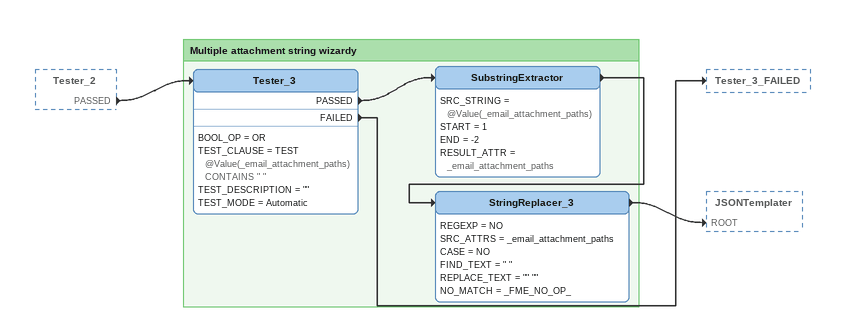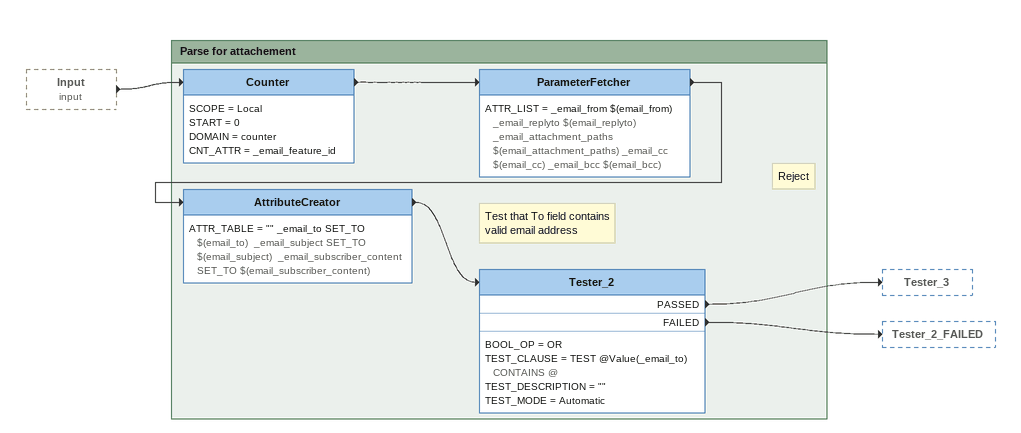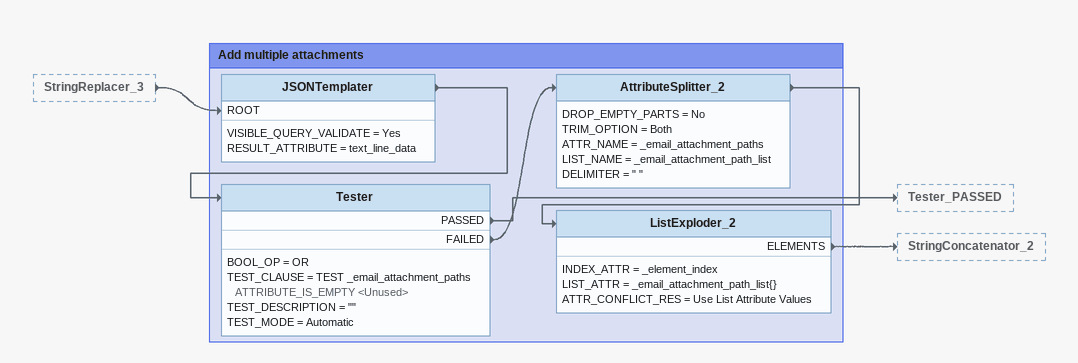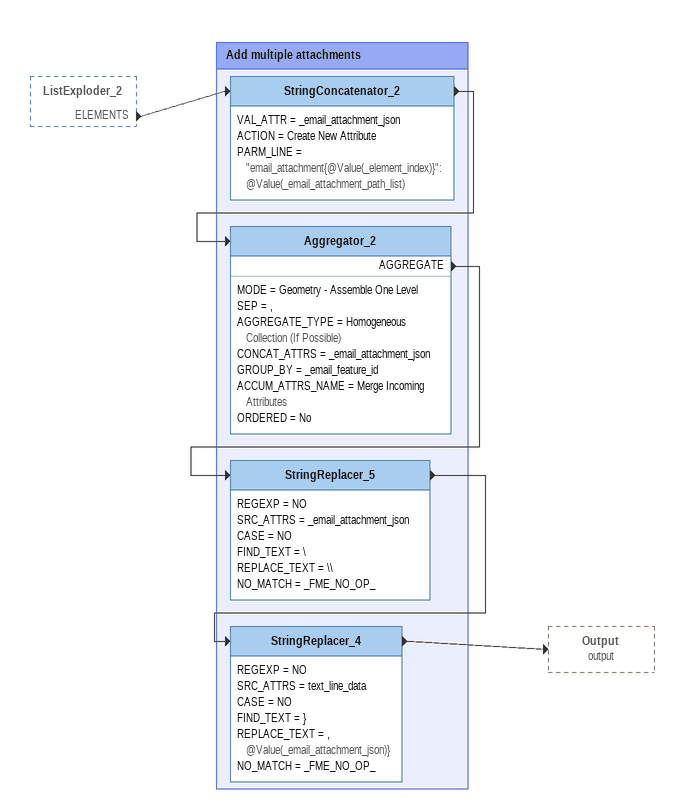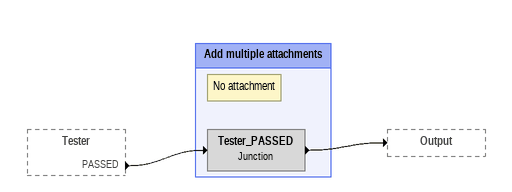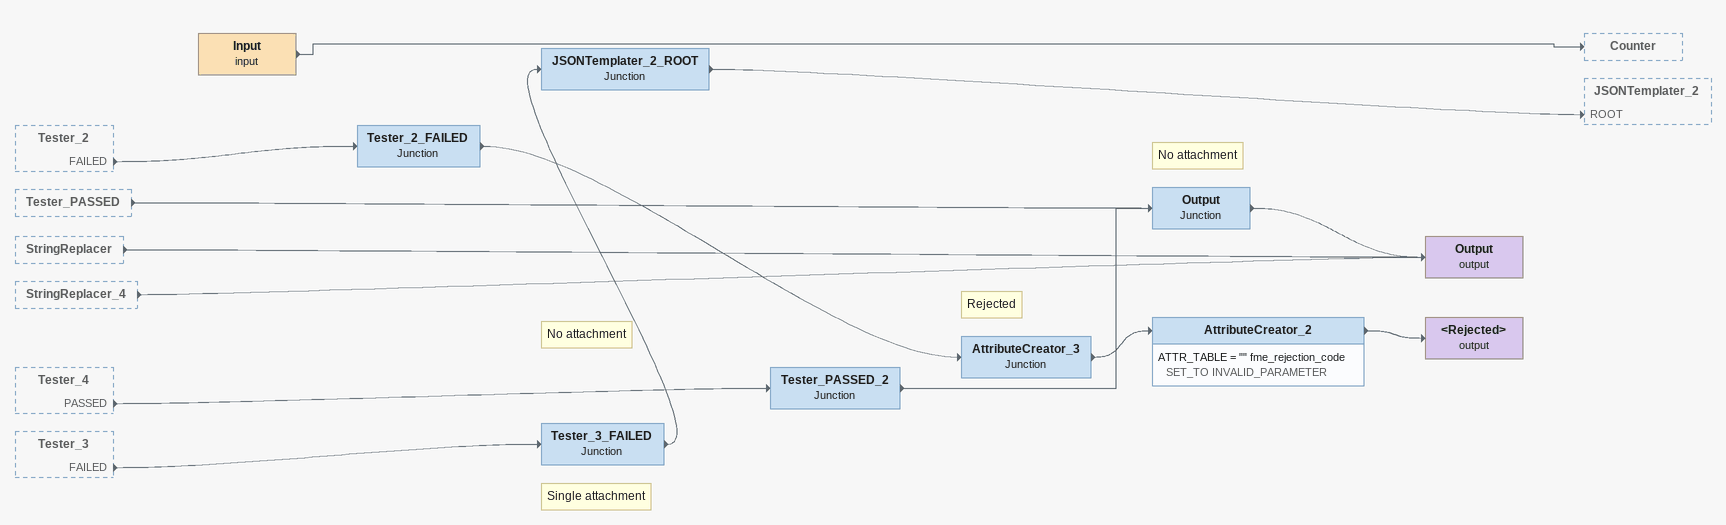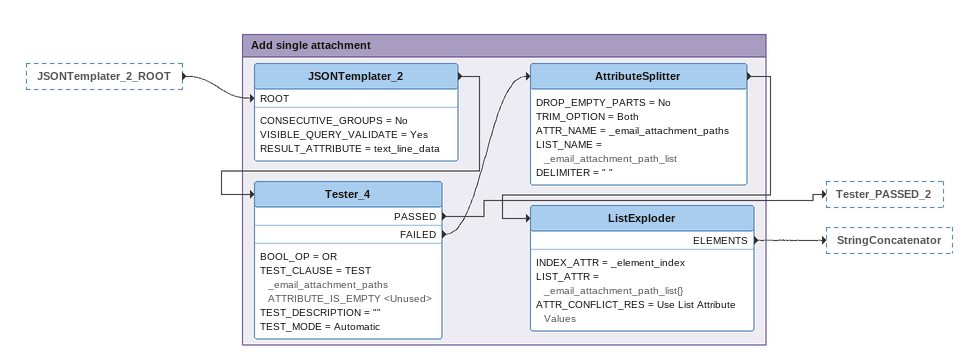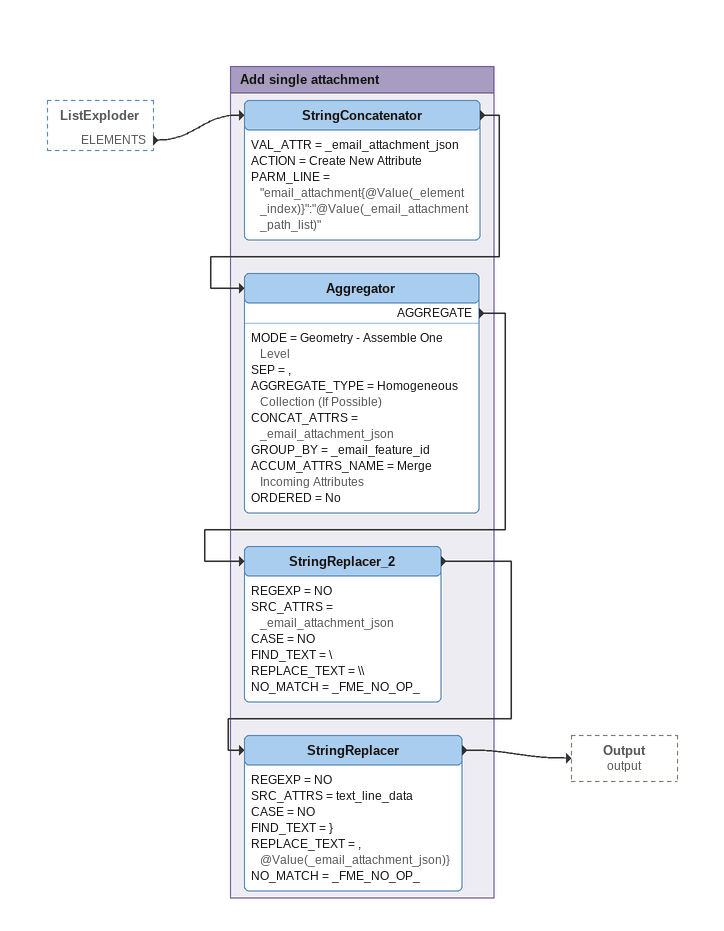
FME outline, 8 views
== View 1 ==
Tester_2 [outside]
    PASSED -> Tester_3

Bookmark: Multiple attachment string wizardy
Tester_3
    BOOL_OP = OR
    TEST_CLAUSE = TEST @Value(_email_attachment_paths) CONTAINS " "
    TEST_DESCRIPTION = ""
    TEST_MODE = Automatic
    PASSED -> SubstringExtractor
    FAILED -> Tester_3_FAILED
SubstringExtractor
    SRC_STRING = @Value(_email_attachment_paths)
    START = 1
    END = -2
    RESULT_ATTR = _email_attachment_paths
    -> StringReplacer_3
StringReplacer_3
    REGEXP = NO
    SRC_ATTRS = _email_attachment_paths
    CASE = NO
    FIND_TEXT = " "
    REPLACE_TEXT = "" ""
    NO_MATCH = _FME_NO_OP_
    -> JSONTemplater [ROOT]

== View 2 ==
Input (input) [outside]
    -> Counter

Bookmark: Parse for attachement
Counter
    SCOPE = Local
    START = 0
    DOMAIN = counter
    CNT_ATTR = _email_feature_id
    -> ParameterFetcher
ParameterFetcher
    ATTR_LIST = _email_from $(email_from) _email_replyto $(email_replyto) _email_attachment_paths $(email_attachment_paths) _email_cc $(email_cc) _email_bcc $(email_bcc)
    -> AttributeCreator
AttributeCreator
    ATTR_TABLE = "" _email_to SET_TO $(email_to)  _email_subject SET_TO $(email_subject)  _email_subscriber_content SET_TO $(email_subscriber_content)
    -> Tester_2
Note: Test that To field contains / valid email address
Note: Reject
Tester_2
    BOOL_OP = OR
    TEST_CLAUSE = TEST @Value(_email_to) CONTAINS @
    TEST_DESCRIPTION = ""
    TEST_MODE = Automatic
    PASSED -> Tester_3
    FAILED -> Tester_2_FAILED

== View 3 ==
StringReplacer_3 [outside]
    -> JSONTemplater [ROOT]

Bookmark: Add multiple attachments
JSONTemplater
    VISIBLE_QUERY_VALIDATE = Yes
    RESULT_ATTRIBUTE = text_line_data
    -> Tester
Tester
    BOOL_OP = OR
    TEST_CLAUSE = TEST _email_attachment_paths ATTRIBUTE_IS_EMPTY <Unused>
    TEST_DESCRIPTION = ""
    TEST_MODE = Automatic
    PASSED -> Tester_PASSED
    FAILED -> AttributeSplitter_2
AttributeSplitter_2
    DROP_EMPTY_PARTS = No
    TRIM_OPTION = Both
    ATTR_NAME = _email_attachment_paths
    LIST_NAME = _email_attachment_path_list
    DELIMITER = " "
    -> ListExploder_2
ListExploder_2
    INDEX_ATTR = _element_index
    LIST_ATTR = _email_attachment_path_list{}
    ATTR_CONFLICT_RES = Use List Attribute Values
    ELEMENTS -> StringConcatenator_2

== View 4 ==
ListExploder_2 [outside]
    ELEMENTS -> StringConcatenator_2

Bookmark: Add multiple attachments
StringConcatenator_2
    VAL_ATTR = _email_attachment_json
    ACTION = Create New Attribute
    PARM_LINE = "email_attachment{@Value(_element_index)}":@Value(_email_attachment_path_list)
    -> Aggregator_2
Aggregator_2
    MODE = Geometry - Assemble One Level
    SEP = ,
    AGGREGATE_TYPE = Homogeneous Collection (If Possible)
    CONCAT_ATTRS = _email_attachment_json
    GROUP_BY = _email_feature_id
    ACCUM_ATTRS_NAME = Merge Incoming Attributes
    ORDERED = No
    AGGREGATE -> StringReplacer_5
StringReplacer_5
    REGEXP = NO
    SRC_ATTRS = _email_attachment_json
    CASE = NO
    FIND_TEXT = \
    REPLACE_TEXT = \\
    NO_MATCH = _FME_NO_OP_
    -> StringReplacer_4
StringReplacer_4
    REGEXP = NO
    SRC_ATTRS = text_line_data
    CASE = NO
    FIND_TEXT = }
    REPLACE_TEXT = , @Value(_email_attachment_json)}
    NO_MATCH = _FME_NO_OP_
    -> Output (output)

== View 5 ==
Tester [outside]
    PASSED -> Tester_PASSED

Bookmark: Add multiple attachments
Note: No attachment
Tester_PASSED: Junction
    -> Output

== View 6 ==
Tester_2 [outside]
    FAILED -> Tester_2_FAILED
Tester_PASSED [outside]
    -> Output
StringReplacer [outside]
    -> Output (output)
StringReplacer_4 [outside]
    -> Output (output)
Tester_4 [outside]
    PASSED -> Tester_PASSED_2
Tester_3 [outside]
    FAILED -> Tester_3_FAILED
Input (input)
    -> Counter
Tester_2_FAILED: Junction
    -> AttributeCreator_3
Note: Rejected
AttributeCreator_3: Junction
    -> AttributeCreator_2
AttributeCreator_2
    ATTR_TABLE = "" fme_rejection_code SET_TO INVALID_PARAMETER
    -> <Rejected> (output)
<Rejected> (output)
Note: Single attachment
Tester_3_FAILED: Junction
    -> JSONTemplater_2_ROOT
JSONTemplater_2_ROOT: Junction
    -> JSONTemplater_2 [ROOT]
Note: No attachment
Tester_PASSED_2: Junction
    -> Output
Note: No attachment
Output: Junction
    -> Output (output)
Output (output)

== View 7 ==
JSONTemplater_2_ROOT [outside]
    -> JSONTemplater_2 [ROOT]

Bookmark: Add single attachment
JSONTemplater_2
    CONSECUTIVE_GROUPS = No
    VISIBLE_QUERY_VALIDATE = Yes
    RESULT_ATTRIBUTE = text_line_data
    -> Tester_4
Tester_4
    BOOL_OP = OR
    TEST_CLAUSE = TEST _email_attachment_paths ATTRIBUTE_IS_EMPTY <Unused>
    TEST_DESCRIPTION = ""
    TEST_MODE = Automatic
    PASSED -> Tester_PASSED_2
    FAILED -> AttributeSplitter
AttributeSplitter
    DROP_EMPTY_PARTS = No
    TRIM_OPTION = Both
    ATTR_NAME = _email_attachment_paths
    LIST_NAME = _email_attachment_path_list
    DELIMITER = " "
    -> ListExploder
ListExploder
    INDEX_ATTR = _element_index
    LIST_ATTR = _email_attachment_path_list{}
    ATTR_CONFLICT_RES = Use List Attribute Values
    ELEMENTS -> StringConcatenator

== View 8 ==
ListExploder [outside]
    ELEMENTS -> StringConcatenator

Bookmark: Add single attachment
StringConcatenator
    VAL_ATTR = _email_attachment_json
    ACTION = Create New Attribute
    PARM_LINE = "email_attachment{@Value(_element_index)}":"@Value(_email_attachment_path_list)"
    -> Aggregator
Aggregator
    MODE = Geometry - Assemble One Level
    SEP = ,
    AGGREGATE_TYPE = Homogeneous Collection (If Possible)
    CONCAT_ATTRS = _email_attachment_json
    GROUP_BY = _email_feature_id
    ACCUM_ATTRS_NAME = Merge Incoming Attributes
    ORDERED = No
    AGGREGATE -> StringReplacer_2
StringReplacer_2
    REGEXP = NO
    SRC_ATTRS = _email_attachment_json
    CASE = NO
    FIND_TEXT = \
    REPLACE_TEXT = \\
    NO_MATCH = _FME_NO_OP_
    -> StringReplacer
StringReplacer
    REGEXP = NO
    SRC_ATTRS = text_line_data
    CASE = NO
    FIND_TEXT = }
    REPLACE_TEXT = , @Value(_email_attachment_json)}
    NO_MATCH = _FME_NO_OP_
    -> Output (output)
